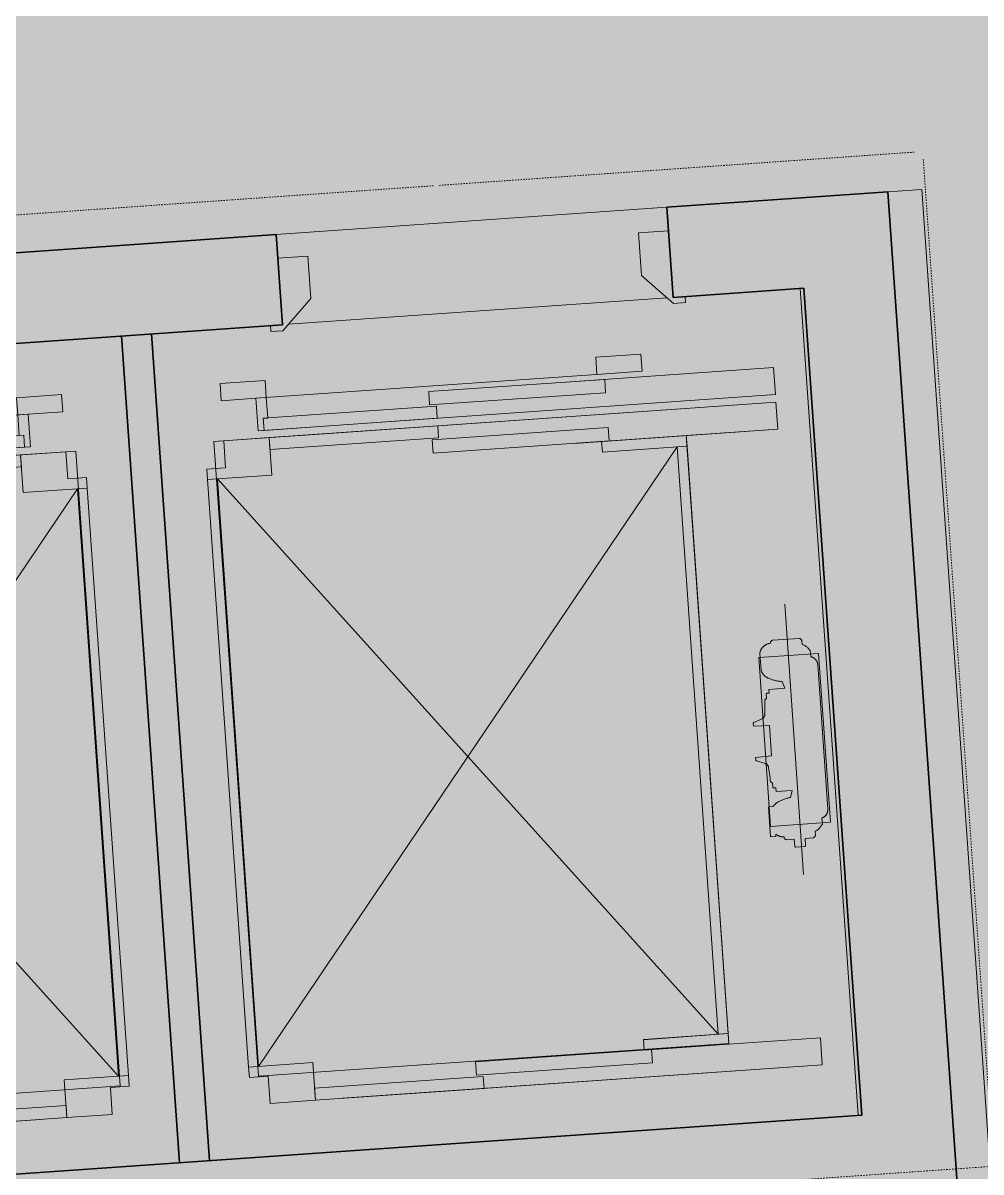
# Model space of a CAD drawing. Header units: millimetres. Extents: x 306 to 836129804, y -168137 to 818603917.
# Drawn here: x 834600940 to 834604119, y 818037832 to 818041644 of the extents above; entities that cross this region are included whole.
import ezdxf
from ezdxf.xclip import XClip

# ---------------------------------------------------------------- set-up
doc = ezdxf.new("R2010")
doc.units = ezdxf.units.MM
doc.header["$LTSCALE"] = 3
doc.header["$XCLIPFRAME"] = 0
for name, pattern in [('ACAD_ISO03W100', [30, 12, -18]), ('Dash 1_16_', [3.175, 1.5875, -1.5875]), ('Dash4', [3, 1.5, -1.5])]:
    doc.linetypes.add(name, pattern=pattern)
for name, color, linetype in [('_ANCILIARY', 40, 'Continuous'), ('_ANCILIARY HATCH', 1, 'Continuous'), ('_SUBLEASE', 241, 'Continuous'), ('UAJ-90.5LAND', 251, 'Continuous')]:
    doc.layers.add(name, color=color, linetype=linetype)
for name, color, linetype, lineweight in [('A-AREA', 251, 'Continuous', 5), ('A-DETL', 251, 'Continuous', 13), ('A-DETL-GENF', 251, 'Continuous', 13), ('A-DOOR', 251, 'Continuous', 5), ('A-FLOR', 251, 'Continuous', 13), ('Eva-New', 1, 'ACAD_ISO03W100', 18), ('Hatch (LTC&CB)', 252, 'Continuous', 35), ('UAJ-21EXWA', 251, 'Continuous', 35)]:
    doc.layers.add(name, color=color, linetype=linetype, lineweight=lineweight)
doc.layers.get('UAJ-90.5LAND').off()

# ---------------------------------------------------------------- blocks, each defined once
blk = doc.blocks.new('Lift Door - Lift Door-1300x2400mm-10530209-Plan_L000')
at = {"layer": 'A-DOOR', "lineweight": 18}
for p, q in [((-650.0000000000066, 170.0000000009712), (-690.0000000000097, 170.0000000009722)), ((-690.0000000000097, 170.0000000009722), (-690.0000000000098, 150.0000000009717)), ((-549.9786437626972, 69.97864376366162), (-650.0000000000066, 170.0000000009712)), ((649.9999999999914, 170.0000000009679), (549.9786437626811, 69.97864376365811)), ((689.9999999999944, 170.0000000009678), (649.9999999999914, 170.0000000009679)), ((689.9999999999944, 150.0000000009676), (689.9999999999944, 170.0000000009678)), ((-549.9786437626976, -71.42135623633799), (-549.9786437626972, 69.97864376366162)), ((549.9786437626811, 69.97864376365811), (549.9786437626807, -71.42135623634155)), ((-650.0000000000059, -71.4213562363377), (-549.9786437626976, -71.42135623633799)), ((549.9786437626807, -71.42135623634155), (649.9999999999892, -71.42135623634188))]:
    blk.add_line(p, q, dxfattribs=at)
blk = doc.blocks.new('L30-31 LIFT - L30-31 LIFT-12527112-Plan_L000')
at = {"layer": 'A-DETL-GENF'}
for p, q in [((0, 5.075939668586216e-14), (149.9999992780427, 5.075939668586216e-14)), ((0, -56.99999870541746), (0, 5.075939668586216e-14)), ((149.9999992780427, 5.075939668586216e-14), (149.9999992780427, -56.99999870541746)), ((1249.999999889787, 1.477486106606918e-05), (1399.999999176142, 1.477486106606918e-05)), ((1249.999999889787, -56.99998347025936), (1249.999999889787, 1.477486106606918e-05)), ((1399.999999176142, 1.477486106606918e-05), (1399.999999176142, -56.99998347025936)), ((115.0000013248123, -56.99999870541746), (0, -56.99999870541746)), ((114.9999999266502, -56.99998505636307), (114.9999999266502, -164.9999987087394)), ((1264.00000013477, -56.99998505636307), (114.9999999266502, -56.99998505636307)), ((149.9999992780427, -56.99999870541746), (115.0000013248123, -56.99999870541746)), ((115.0000013248123, -56.99999870541746), (149.9999992780427, -56.99999870541746)), ((115.0000013248123, -164.9999984338369), (115.0000013248123, -56.99999870541746)), ((149.9999992780427, -56.99999870541746), (149.9999992780427, -124.999998352062)), ((689.0000007579466, -74.99999178841604), (1274.500000218271, -74.99999178841604)), ((689.0000007579466, -80.99999172114889), (689.0000007579466, -74.99999178841604)), ((1835.999967280061, -74.99997801609193), (1161.000000234679, -74.99997801609193)), ((1399.999999176142, -56.99998347025936), (1249.999999889787, -56.99998347025936)), ((1274.500000218271, -74.99999178841604), (1274.500000218271, -119.399984748843)), ((1835.999967280061, -164.9999987087394), (1835.999967280061, -74.99997801609193)), ((689.0000007579466, -93.59999183710029), (689.0000007579466, -80.99999172114889)), ((689.0000007579466, -119.399984748843), (689.0000007579466, -93.59999183710029)), ((135.000001256376, -164.9999916131446), (135.000001256376, -124.9999984434771)), ((135.0000008338029, -124.9999984434771), (711.0000007703165, -124.9999984434771)), ((135.0000008338029, -124.999998352062), (135.0000008338029, -164.9999984338369)), ((149.9999992780427, -124.999998352062), (135.0000008338029, -124.999998352062)), ((1274.500000218271, -119.399984748843), (689.0000007579466, -119.399984748843)), ((711.0000007703165, -124.9999984434771), (711.0000007703165, -164.9999916131446)), ((1835.999968712736, -189.9999779510576), (-33.4999985113901, -189.9999779510576)), ((-33.49999851138997, -189.9999779510576), (-33.49999851138997, -2301.500030675714)), ((-0.9999986346620151, -189.9999982161229), (-0.9999986346620151, -280.0000000488844)), ((150.0000030614242, -189.9999982161229), (-0.9999986346620151, -189.9999982161229)), ((114.9999999266502, -164.9999987087394), (1835.999967280061, -164.9999987087394)), ((135.0000008338029, -164.9999984338369), (115.0000013248123, -164.9999984338369)), ((711.0000007703165, -164.9999916131446), (135.000001256376, -164.9999916131446)), ((150.0000030614242, -315.0000007798798), (150.0000030614242, -189.9999982161229)), ((150.0000020244752, -189.9999982078097), (711.0000014134426, -189.9999982078097)), ((150.0000020244752, -229.9999917067302), (150.0000020244752, -189.9999982078097)), ((239.0000014430461, -189.9999970954218), (1835.999967730137, -189.9999970954218)), ((711.0000014134426, -189.9999982078097), (711.0000014134426, -229.9999917067302)), ((1835.999968712736, -279.9999818966062), (1835.999968712736, -189.9999779510576)), ((1835.999967730137, -189.9999970954218), (1835.999967730137, -279.9999779017166)), ((711.0000014134426, -229.9999917067302), (150.0000020244752, -229.9999917067302)), ((689.0000025606382, -235.599991635272), (1274.50000213988, -235.599991635272)), ((689.0000025606382, -279.999984969083), (689.0000025606382, -235.599991635272)), ((1274.50000213988, -235.599991635272), (1274.50000213988, -279.999984969083)), ((-63.49999755752583, -280.0000000488844), (-63.49999755752583, -315.0000007798798)), ((-0.9999986346620151, -280.0000000488844), (-63.49999755752583, -280.0000000488844)), ((1274.50000213988, -279.999984969083), (689.0000025606382, -279.999984969083)), ((1835.999967730137, -279.9999779017166), (1161.000002531035, -279.9999779017166)), ((1531.50000297915, -279.9999818966062), (1250.000002610018, -279.9999818966062)), ((1250.000002610018, -279.999984969083), (1250.000002610018, -314.9999852474521)), ((1531.50000297915, -314.9999852474521), (1531.50000297915, -279.9999818966062)), ((1531.500025808683, -279.9999818966062), (1835.999968712736, -279.9999818966062)), ((1531.500025808683, -2301.500030675714), (1531.500025808683, -279.9999818966062)), ((-63.49999755752583, -315.0000007798798), (-30.99999721218774, -315.0000007798798)), ((-63.49999732675452, -315.0000007798798), (150.0000030614242, -315.0000007798798)), ((-63.49997464040804, -2269.000030481872), (-63.49997464040804, -315.0000007798797)), ((-30.99999721218774, -315.0000007798798), (-30.99999721218774, -2269.000030481872)), ((-30.99999682723792, -315.0000007798798), (1499.000025249919, -2269.000012163391)), ((-30.99997515513911, -2269.000030981814), (1499.000002872898, -314.9999823341651)), ((1250.000002610018, -314.9999852474521), (1531.50000297915, -314.9999852474521)), ((1499.000002872898, -314.9999823341649), (1531.500002970837, -314.9999823341649)), ((1499.000025448639, -2269.000012163391), (1499.000025448639, -314.9999852474521)), ((1531.500002970837, -314.9999823341649), (1531.500002970837, -2269.000012163391)), ((1818.250100640452, -1760.499949106974), (1818.250100640452, -860.4999489392793)), ((1858.052359757382, -977.2599642969799), (1770.477927316786, -977.2599642969799)), ((1866.425331005623, -997.8539375757999), (1866.425331005623, -986.8557513923065)), ((1724.85187475664, -1019.822670255836), (1724.85187475664, -1072.084377095166)), ((1892.191501337209, -1019.063433090164), (1890.325206922849, -1018.549909625548)), ((1892.191501337209, -1040.803433165108), (1892.191501337209, -1019.063433090164)), ((1720.295248641104, -1593.466157329994), (1720.295248641104, -1031.466159507733)), ((1720.295248641104, -1031.466159507733), (1919.295241637751, -1031.466159507733)), ((1919.295241637751, -1031.466159507733), (1919.295241637751, -1593.466157329994)), ((1913.865247754897, -1548.885962729958), (1913.865247754897, -1069.24635228351)), ((1746.295242921301, -1139.106158820632), (1746.295242921301, -1151.505845784127)), ((1799.538063318753, -1139.106158820632), (1746.295242921301, -1139.106158820632)), ((1792.567145814286, -1116.055259386094), (1799.538063318753, -1139.106158820632)), ((1729.795243659759, -1177.066159258607), (1729.795243659759, -1186.06615941036)), ((1736.295243226019, -1154.505845737912), (1736.295243226019, -1169.208042586244)), ((1746.295242921301, -1151.505845784127), (1739.295243255894, -1151.505845784127)), ((1729.795243659759, -1186.06615941036), (1727.248467812708, -1220.326397944109)), ((1689.260179858982, -1244.97367617155), (1686.295244178548, -1245.066160070503)), ((1686.295244178548, -1245.066160070503), (1686.295244178548, -1257.066160063201)), ((1686.295244178548, -1257.066160063201), (1739.79524445292, -1258.602424350653)), ((1717.204944557611, -1234.598578713671), (1689.260179858982, -1244.97367617155)), ((1739.79524445292, -1258.602424350653), (1739.79524445292, -1359.529894935746)), ((1739.79524445292, -1359.529894935746), (1686.295245744213, -1361.06615979148)), ((1686.295245744213, -1361.06615979148), (1686.295245744213, -1373.066159886471)), ((1686.295245744213, -1373.066159886471), (1689.260181373189, -1373.158644052754)), ((1689.260181373189, -1373.158644052754), (1717.204946384069, -1383.533740761099)), ((1727.248470021397, -1397.805921361266), (1729.79524637228, -1432.066159777558)), ((1729.79524637228, -1432.066159777556), (1729.79524637228, -1441.066159449492)), ((1736.29524676648, -1448.92427631305), (1736.29524676648, -1463.62647317308)), ((1739.295247031292, -1466.626473091813), (1746.295246891591, -1466.626473091813)), ((1746.295246891591, -1466.626473091813), (1746.295246891591, -1479.02615910623)), ((1746.295246891591, -1479.02615910623), (1799.538067214614, -1479.02615910623)), ((1799.538067214614, -1479.02615910623), (1792.567150380989, -1502.077058194199)), ((1717.865247464496, -1527.818914618666), (1717.865247464496, -1627.318914853951)), ((1732.552742328318, -1527.818914618666), (1717.865247464496, -1527.818914618666)), ((1919.295241637751, -1593.466157329994), (1720.295248641104, -1593.466157329994)), ((1890.325213674298, -1599.582405532896), (1892.191508019957, -1599.068882148765)), ((1892.191508019957, -1599.068882148765), (1892.191508019957, -1577.32888191552)), ((1717.865247464496, -1627.318914853951), (1735.365248567102, -1627.318914853951)), ((1735.365248567102, -1627.318914853951), (1735.365248567102, -1619.57223216237)), ((1866.425338672049, -1631.276566533738), (1866.425338672049, -1620.278377901741)), ((1770.373547426439, -1640.857500621986), (1795.575249115165, -1640.857500621986)), ((1795.575249115165, -1640.857500621986), (1795.575249115165, -1664.36806110412)), ((1798.575249224755, -1667.368061134162), (1828.315249136213, -1667.368061134162)), ((1831.31524917451, -1640.867824336991), (1858.08507777178, -1640.867824336991)), ((1831.31524917451, -1664.36806080875), (1831.31524917451, -1640.867824336991)), ((-63.49997440963464, -2304.000030261602), (-63.49997440963464, -2269.000030481872)), ((-63.49997464040804, -2269.000030981814), (150.0000252637806, -2269.000030981814)), ((-63.49997452024058, -2304.000030261602), (-63.49997452024058, -2269.000030481872)), ((-63.49997464040804, -2269.000030981814), (150.0000252637806, -2269.000030981814)), ((-30.99999721218774, -2269.000030481872), (-63.49997464040804, -2269.000030481872)), ((150.0000252554664, -2269.000030981814), (150.0000252554664, -2394.000028457391)), ((150.0000252637806, -2269.000030981814), (150.0000252637806, -2394.000028457391)), ((1531.500025808683, -2269.000012155077), (1250.000025482371, -2270.250015793757)), ((1250.00002574128, -2269.000015441074), (1531.50002530874, -2269.000015441074)), ((1250.00002574128, -2304.000012228241), (1250.00002574128, -2269.000015441074)), ((1250.000025482371, -2270.250015793757), (1250.000025482371, -2302.7500156639)), ((1531.500002970837, -2269.000012163391), (1499.000025249919, -2269.000012163391)), ((1531.500025808683, -2301.500012142411), (1531.500025808683, -2269.000012155077)), ((1531.50002530874, -2269.000015441074), (1531.50002530874, -2304.000012228241)), ((-0.9999732920486905, -2304.000030261602), (-63.49997452024058, -2304.000030261602)), ((-0.9999732920486905, -2304.000030150995), (-63.49997452024058, -2304.000030150995)), ((-33.49999851138997, -2301.500030675714), (1531.500025808683, -2301.500030675714)), ((-0.9999733003632827, -2394.000028457391), (-0.9999733003632827, -2304.000030150995)), ((-0.9999732920486905, -2394.000028457391), (-0.9999732920486905, -2304.000030150995)), ((689.0000257085276, -2304.000015173488), (689.0000257085276, -2348.400022273971)), ((1274.500026283413, -2304.000015173488), (689.0000257085276, -2304.000015173488)), ((1161.000025678926, -2304.000008343959), (1835.999991868939, -2304.000008343959)), ((1835.99999295383, -2304.000008343959), (1161.000025678926, -2304.000008343959)), ((1250.000025482371, -2302.7500156639), (1531.500025808683, -2301.500012142411)), ((1531.50002530874, -2304.000012228241), (1250.00002574128, -2304.000012228241)), ((1274.500026283413, -2348.400022273971), (1274.500026283413, -2304.000015173488)), ((1835.999991868939, -2304.000008343959), (1835.999991868939, -2394.000008065093)), ((1835.99999295383, -2394.000027582841), (1835.99999295383, -2304.000008343959)), ((150.0000264279611, -2354.000021712813), (150.0000264279611, -2394.000028567998)), ((711.0000267643677, -2354.000021712813), (150.0000264279611, -2354.000021712813)), ((689.0000257085276, -2348.400022273971), (1274.500026283413, -2348.400022273971)), ((711.0000267643677, -2394.000028567998), (711.0000267643677, -2354.000021712813)), ((150.0000252637806, -2394.000028457391), (-0.9999732920486905, -2394.000028457391)), ((150.0000252637806, -2394.000028330159), (-0.9999732920486905, -2394.000028330159)), ((1835.999991868939, -2394.000008065093), (150.000026850534, -2394.000008065093)), ((150.0000264279611, -2394.000028567998), (711.0000267643677, -2394.000028567998)), ((239.0000268962631, -2394.000027582841), (1835.99999295383, -2394.000027582841))]:
    blk.add_line(p, q, dxfattribs=at)
for centre, radius, start, end in [((1765.023588265185, -1032.593044085068), 45.82374758462021, 93.65177718425358, 120.9225975680351), ((1771.790043515701, -986.8557528083718), 9.68508162458209, 97.78626545497427, 180.0389574115394), ((1856.74025162438, -986.8557513923065), 9.685079128821144, 0, 82.21378068714395), ((1752.593877837043, -1020.263433923549), 27.74550427589705, 155.3135472241269, 179.0897638772277), ((1774.361036253775, -1037.53439441177), 55.13319046792215, 126.6175538218179, 148.436696916289), ((1845.628970092952, -1046.017614397454), 52.46168499191372, 31.57246245726306, 66.64602980933515), ((1884.365242015156, -1069.246352665183), 29.50000007904692, 7.412959685703857e-07, 74.61540310169707), ((1752.593878440768, -1071.643652876984), 27.74550425288136, 180.9101546480987, 204.6864546275613), ((1774.361036485889, -1054.372691761915), 55.13319056391758, 211.5633047689347, 240.6322373598353), ((1805.002341901814, -992.9057575883577), 123.7757403321259, 242.2251080609684, 264.2340212725834), ((1737.795243578043, -1177.066159258607), 7.999999918283477, 100.8069255532809, 180), ((1739.295243255894, -1154.505845737912), 3.0000000298744, 90, 180), ((1710.295243858643, -1219.066159745437), 17.00000008100218, 293.9822104597973, 355.7486688986739), ((1710.295246251276, -1399.066159799899), 16.99999991535351, 4.251331953808996, 66.01779138034713), ((1737.795246680019, -1441.066159449492), 8.000000023871735, 180, 259.1930777881857), ((1739.295247031292, -1463.626473252621), 2.999999839192016, 179.9999984808875, 269.9999999999996), ((1774.361042471272, -1563.759626229552), 55.13319065626636, 119.3677639150128, 139.3158359681539), ((1805.002349009224, -1625.226559647166), 123.7757402443548, 95.76597991359233, 117.7748931304643), ((1884.365247719534, -1548.885962729958), 29.50000003536273, 285.3845988924907, 0), ((1845.628976545078, -1572.114702077346), 52.46168455771826, 293.3539718399571, 328.4275389387446), ((1774.361042140577, -1580.59792241552), 55.13319088052557, 224.9842127622017, 233.3823743188574), ((1765.052214105478, -1585.541134341982), 45.83685848478072, 239.0454307641946, 266.3134225567175), ((1771.790050984136, -1631.276565220935), 9.68508159429109, 180.0389134468194, 261.5899683280651), ((1856.740259268368, -1631.276566533738), 9.685079403680371, 277.9815763576624, 0), ((1798.575249224755, -1664.36806110412), 3.000000030041065, 180, 269.9999999999996), ((1828.315249136213, -1664.36806080875), 3.000000038296548, 269.9999999999996, 0)]:
    blk.add_arc(centre, radius, start, end, dxfattribs=at)
blk = doc.blocks.new('L30-31 LIFT - L30-31 LIFT-2947187-Plan_L000')
at = {"layer": 'A-DETL-GENF'}
for p, q in [((-0.9999733003632827, 2394.000028457391), (-0.9999733003632827, 2304.000030150995)), ((150.0000252637806, 2394.000028457391), (-0.9999732920486905, 2394.000028457391)), ((-0.9999732920486905, 2394.000028457391), (-0.9999732920486905, 2304.000030150995)), ((150.0000252637806, 2394.000028330159), (-0.9999732920486905, 2394.000028330159)), ((150.0000264279611, 2394.000028567998), (711.0000267643677, 2394.000028567998)), ((150.0000264279611, 2354.000021712813), (150.0000264279611, 2394.000028567998)), ((150.0000252554664, 2269.000030981814), (150.0000252554664, 2394.000028457391)), ((150.0000252637806, 2269.000030981814), (150.0000252637806, 2394.000028457391)), ((1835.999991868939, 2394.000008065093), (150.000026850534, 2394.000008065093)), ((239.0000268962631, 2394.000027582841), (1835.99999295383, 2394.000027582841)), ((711.0000267643677, 2394.000028567998), (711.0000267643677, 2354.000021712813)), ((1835.99999295383, 2394.000027582841), (1835.99999295383, 2304.000008343959)), ((1835.999991868939, 2304.000008343959), (1835.999991868939, 2394.000008065093)), ((711.0000267643677, 2354.000021712813), (150.0000264279611, 2354.000021712813)), ((689.0000257085276, 2348.400022273971), (1274.500026283413, 2348.400022273971)), ((689.0000257085276, 2304.000015173488), (689.0000257085276, 2348.400022273971)), ((1274.500026283413, 2348.400022273971), (1274.500026283413, 2304.000015173488)), ((-63.49997440963464, 2304.000030261602), (-63.49997440963464, 2269.000030481872)), ((-0.9999732920486905, 2304.000030261602), (-63.49997452024058, 2304.000030261602)), ((-63.49997452024058, 2304.000030261602), (-63.49997452024058, 2269.000030481872)), ((-0.9999732920486905, 2304.000030150995), (-63.49997452024058, 2304.000030150995)), ((-33.49999851138997, 2301.500030675714), (1531.500025808683, 2301.500030675714)), ((-33.49999851138997, 189.9999779510576), (-33.49999851138997, 2301.500030675714)), ((1274.500026283413, 2304.000015173488), (689.0000257085276, 2304.000015173488)), ((1161.000025678926, 2304.000008343959), (1835.999991868939, 2304.000008343959)), ((1835.99999295383, 2304.000008343959), (1161.000025678926, 2304.000008343959)), ((1531.50002530874, 2304.000012228241), (1250.00002574128, 2304.000012228241)), ((1250.00002574128, 2304.000012228241), (1250.00002574128, 2269.000015441074)), ((1250.000025482371, 2270.250015793757), (1250.000025482371, 2302.7500156639)), ((1250.000025482371, 2302.7500156639), (1531.500025808683, 2301.500012142411)), ((1531.50002530874, 2269.000015441074), (1531.50002530874, 2304.000012228241)), ((1531.500025808683, 2301.500030675714), (1531.500025808683, 279.9999818966062)), ((1531.500025808683, 2301.500012142411), (1531.500025808683, 2269.000012155077)), ((-63.49997464040804, 2269.000030981814), (150.0000252637806, 2269.000030981814)), ((-63.49997464040804, 2269.000030981814), (150.0000252637806, 2269.000030981814)), ((-63.49997464040804, 2269.000030481872), (-63.49997464040804, 315.0000007798797)), ((-30.99999721218774, 2269.000030481872), (-63.49997464040804, 2269.000030481872)), ((-30.99999721218774, 315.0000007798798), (-30.99999721218774, 2269.000030481872)), ((-30.99999682723792, 315.0000007798798), (1499.000025249919, 2269.000012163391)), ((-30.99997515513911, 2269.000030981814), (1499.000002872898, 314.9999823341651)), ((1531.500025808683, 2269.000012155077), (1250.000025482371, 2270.250015793757)), ((1250.00002574128, 2269.000015441074), (1531.50002530874, 2269.000015441074)), ((1499.000025448639, 2269.000012163391), (1499.000025448639, 314.9999852474521)), ((1531.500002970837, 2269.000012163391), (1499.000025249919, 2269.000012163391)), ((1531.500002970837, 314.9999823341649), (1531.500002970837, 2269.000012163391)), ((1818.250100640452, 1760.499949106974), (1818.250100640452, 860.4999489392793)), ((1770.373547426439, 1640.857500621986), (1795.575249115165, 1640.857500621986)), ((1795.575249115165, 1640.857500621986), (1795.575249115165, 1664.36806110412)), ((1798.575249224755, 1667.368061134162), (1828.315249136213, 1667.368061134162)), ((1831.31524917451, 1664.36806080875), (1831.31524917451, 1640.867824336991)), ((1831.31524917451, 1640.867824336991), (1858.08507777178, 1640.867824336991)), ((1717.865247464496, 1627.318914853951), (1735.365248567102, 1627.318914853951)), ((1717.865247464496, 1527.818914618666), (1717.865247464496, 1627.318914853951)), ((1735.365248567102, 1627.318914853951), (1735.365248567102, 1619.57223216237)), ((1866.425338672049, 1631.276566533738), (1866.425338672049, 1620.278377901741)), ((1720.295248641104, 1593.466157329994), (1720.295248641104, 1031.466159507733)), ((1919.295241637751, 1593.466157329994), (1720.295248641104, 1593.466157329994)), ((1890.325213674298, 1599.582405532896), (1892.191508019957, 1599.068882148765)), ((1892.191508019957, 1599.068882148765), (1892.191508019957, 1577.32888191552)), ((1919.295241637751, 1031.466159507733), (1919.295241637751, 1593.466157329994)), ((1732.552742328318, 1527.818914618666), (1717.865247464496, 1527.818914618666)), ((1913.865247754897, 1548.885962729958), (1913.865247754897, 1069.24635228351)), ((1799.538067214614, 1479.02615910623), (1792.567150380989, 1502.077058194199)), ((1736.29524676648, 1448.92427631305), (1736.29524676648, 1463.62647317308)), ((1739.295247031292, 1466.626473091813), (1746.295246891591, 1466.626473091813)), ((1746.295246891591, 1479.02615910623), (1799.538067214614, 1479.02615910623)), ((1746.295246891591, 1466.626473091813), (1746.295246891591, 1479.02615910623)), ((1727.248470021397, 1397.805921361266), (1729.79524637228, 1432.066159777558)), ((1729.79524637228, 1432.066159777556), (1729.79524637228, 1441.066159449492)), ((1686.295245744213, 1373.066159886471), (1689.260181373189, 1373.158644052754)), ((1686.295245744213, 1361.06615979148), (1686.295245744213, 1373.066159886471)), ((1689.260181373189, 1373.158644052754), (1717.204946384069, 1383.533740761099)), ((1739.79524445292, 1359.529894935746), (1686.295245744213, 1361.06615979148)), ((1739.79524445292, 1258.602424350653), (1739.79524445292, 1359.529894935746)), ((1686.295244178548, 1257.066160063201), (1739.79524445292, 1258.602424350653)), ((1686.295244178548, 1245.066160070503), (1686.295244178548, 1257.066160063201)), ((1689.260179858982, 1244.97367617155), (1686.295244178548, 1245.066160070503)), ((1717.204944557611, 1234.598578713671), (1689.260179858982, 1244.97367617155)), ((1729.795243659759, 1186.06615941036), (1727.248467812708, 1220.326397944109)), ((1729.795243659759, 1177.066159258607), (1729.795243659759, 1186.06615941036)), ((1736.295243226019, 1154.505845737912), (1736.295243226019, 1169.208042586244)), ((1746.295242921301, 1151.505845784127), (1739.295243255894, 1151.505845784127)), ((1746.295242921301, 1139.106158820632), (1746.295242921301, 1151.505845784127)), ((1799.538063318753, 1139.106158820632), (1746.295242921301, 1139.106158820632)), ((1792.567145814286, 1116.055259386094), (1799.538063318753, 1139.106158820632)), ((1724.85187475664, 1019.822670255836), (1724.85187475664, 1072.084377095166)), ((1720.295248641104, 1031.466159507733), (1919.295241637751, 1031.466159507733)), ((1892.191501337209, 1040.803433165108), (1892.191501337209, 1019.063433090164)), ((1866.425331005623, 997.8539375757999), (1866.425331005623, 986.8557513923065)), ((1892.191501337209, 1019.063433090164), (1890.325206922849, 1018.549909625548)), ((1858.052359757382, 977.2599642969799), (1770.477927316786, 977.2599642969799)), ((-63.49999755752583, 315.0000007798798), (-30.99999721218774, 315.0000007798798)), ((-63.49999755752583, 280.0000000488844), (-63.49999755752583, 315.0000007798798)), ((-63.49999732675452, 315.0000007798798), (150.0000030614242, 315.0000007798798)), ((150.0000030614242, 315.0000007798798), (150.0000030614242, 189.9999982161229)), ((1250.000002610018, 314.9999852474521), (1531.50000297915, 314.9999852474521)), ((1250.000002610018, 279.999984969083), (1250.000002610018, 314.9999852474521)), ((1499.000002872898, 314.9999823341649), (1531.500002970837, 314.9999823341649)), ((1531.50000297915, 314.9999852474521), (1531.50000297915, 279.9999818966062)), ((-0.9999986346620151, 280.0000000488844), (-63.49999755752583, 280.0000000488844)), ((-0.9999986346620151, 189.9999982161229), (-0.9999986346620151, 280.0000000488844)), ((689.0000025606382, 279.999984969083), (689.0000025606382, 235.599991635272)), ((1274.50000213988, 279.999984969083), (689.0000025606382, 279.999984969083)), ((1835.999967730137, 279.9999779017166), (1161.000002531035, 279.9999779017166)), ((1531.50000297915, 279.9999818966062), (1250.000002610018, 279.9999818966062)), ((1274.50000213988, 235.599991635272), (1274.50000213988, 279.999984969083)), ((1531.500025808683, 279.9999818966062), (1835.999968712736, 279.9999818966062)), ((1835.999967730137, 189.9999970954218), (1835.999967730137, 279.9999779017166)), ((1835.999968712736, 279.9999818966062), (1835.999968712736, 189.9999779510576)), ((150.0000020244752, 229.9999917067302), (150.0000020244752, 189.9999982078097)), ((711.0000014134426, 229.9999917067302), (150.0000020244752, 229.9999917067302)), ((689.0000025606382, 235.599991635272), (1274.50000213988, 235.599991635272)), ((711.0000014134426, 189.9999982078097), (711.0000014134426, 229.9999917067302)), ((1835.999968712736, 189.9999779510576), (-33.4999985113901, 189.9999779510576)), ((150.0000030614242, 189.9999982161229), (-0.9999986346620151, 189.9999982161229)), ((114.9999999266502, 164.9999987087394), (1835.999967280061, 164.9999987087394)), ((114.9999999266502, 56.99998505636307), (114.9999999266502, 164.9999987087394)), ((115.0000013248123, 164.9999984338369), (115.0000013248123, 56.99999870541746)), ((135.0000008338029, 164.9999984338369), (115.0000013248123, 164.9999984338369)), ((135.0000008338029, 124.999998352062), (135.0000008338029, 164.9999984338369)), ((135.000001256376, 164.9999916131446), (135.000001256376, 124.9999984434771)), ((711.0000007703165, 164.9999916131446), (135.000001256376, 164.9999916131446)), ((150.0000020244752, 189.9999982078097), (711.0000014134426, 189.9999982078097)), ((239.0000014430461, 189.9999970954218), (1835.999967730137, 189.9999970954218)), ((711.0000007703165, 124.9999984434771), (711.0000007703165, 164.9999916131446)), ((1835.999967280061, 164.9999987087394), (1835.999967280061, 74.99997801609193)), ((135.0000008338029, 124.9999984434771), (711.0000007703165, 124.9999984434771)), ((149.9999992780427, 124.999998352062), (135.0000008338029, 124.999998352062)), ((149.9999992780427, 56.99999870541746), (149.9999992780427, 124.999998352062)), ((689.0000007579466, 119.399984748843), (689.0000007579466, 93.59999183710029)), ((1274.500000218271, 119.399984748843), (689.0000007579466, 119.399984748843)), ((1274.500000218271, 74.99999178841604), (1274.500000218271, 119.399984748843)), ((689.0000007579466, 93.59999183710029), (689.0000007579466, 80.99999172114889)), ((689.0000007579466, 80.99999172114889), (689.0000007579466, 74.99999178841604)), ((0, 56.99999870541746), (0, -5.075939668586216e-14)), ((115.0000013248123, 56.99999870541746), (0, 56.99999870541746)), ((149.9999992780427, 56.99999870541746), (115.0000013248123, 56.99999870541746)), ((115.0000013248123, 56.99999870541746), (149.9999992780427, 56.99999870541746)), ((1264.00000013477, 56.99998505636307), (114.9999999266502, 56.99998505636307)), ((149.9999992780427, -5.075939668586216e-14), (149.9999992780427, 56.99999870541746)), ((689.0000007579466, 74.99999178841604), (1274.500000218271, 74.99999178841604)), ((1835.999967280061, 74.99997801609193), (1161.000000234679, 74.99997801609193)), ((1249.999999889787, 56.99998347025936), (1249.999999889787, -1.477486106606918e-05)), ((1399.999999176142, 56.99998347025936), (1249.999999889787, 56.99998347025936)), ((1399.999999176142, -1.477486106606918e-05), (1399.999999176142, 56.99998347025936)), ((0, -5.075939668586216e-14), (149.9999992780427, -5.075939668586216e-14)), ((1249.999999889787, -1.477486106606918e-05), (1399.999999176142, -1.477486106606918e-05))]:
    blk.add_line(p, q, dxfattribs=at)
for centre, radius, start, end in [((1771.790050984136, 1631.276565220935), 9.68508159429109, 98.41003167193453, 179.9610865531803), ((1798.575249224755, 1664.36806110412), 3.000000030041065, 90, 180), ((1828.315249136213, 1664.36806080875), 3.000000038296548, 0, 90), ((1856.740259268368, 1631.276566533738), 9.685079403680371, 0, 82.0184236423372), ((1774.361042140577, 1580.59792241552), 55.13319088052557, 126.6176256811423, 135.015787237798), ((1765.052214105478, 1585.541134341982), 45.83685848478072, 93.68657744328215, 120.9545692358051), ((1845.628976545078, 1572.114702077346), 52.46168455771826, 31.57246106125502, 66.64602816004256), ((1884.365247719534, 1548.885962729958), 29.50000003536273, 0, 74.61540110750896), ((1774.361042471272, 1563.759626229552), 55.13319065626636, 220.6841640318458, 240.6322360849869), ((1805.002349009224, 1625.226559647166), 123.7757402443548, 242.2251068695353, 264.2340200864073), ((1737.795246680019, 1441.066159449492), 8.000000023871735, 100.806922211814, 180), ((1739.295247031292, 1463.626473252621), 2.999999839192016, 90, 180.0000015191121), ((1710.295246251276, 1399.066159799899), 16.99999991535351, 293.9822086196525, 355.7486680461906), ((1710.295243858643, 1219.066159745437), 17.00000008100218, 4.251331101325815, 66.01778954020236), ((1737.795243578043, 1177.066159258607), 7.999999918283477, 180, 259.1930744467188), ((1739.295243255894, 1154.505845737912), 3.0000000298744, 180, 269.9999999999996), ((1805.002341901814, 992.9057575883577), 123.7757403321259, 95.7659787274162, 117.7748919390312), ((1752.593878440768, 1071.643652876984), 27.74550425288136, 155.3135453724383, 179.0898453519009), ((1774.361036485889, 1054.372691761915), 55.13319056391758, 119.3677626401643, 148.436695231065), ((1884.365242015156, 1069.246352665183), 29.50000007904692, 285.3845968983026, 359.9999992587037), ((1752.593877837043, 1020.263433923549), 27.74550427589705, 180.910236122772, 204.6864527758727), ((1774.361036253775, 1037.53439441177), 55.13319046792215, 211.5633030837107, 233.3824461781817), ((1765.023588265185, 1032.593044085068), 45.82374758462021, 239.0774024319646, 266.3482228157461), ((1845.628970092952, 1046.017614397454), 52.46168499191372, 293.3539701906645, 328.4275375427366), ((1771.790043515701, 986.8557528083718), 9.68508162458209, 179.9610425884602, 262.2137345450254), ((1856.74025162438, 986.8557513923065), 9.685079128821144, 277.7862193128557, 0)]:
    blk.add_arc(centre, radius, start, end, dxfattribs=at)
blk = doc.blocks.new('p32 uns')
at = {"layer": 'A-AREA', "linetype": 'Dash4'}
for p, q in [((478701.5230278969, -269958.5227742195), (480281.1366047859, -269848.0654326677)), ((480307.8196179867, -269871.2606220245), (480619.4527374506, -274327.8218581676)), ((476513.2424114943, -270111.5422613621), (478682.589646101, -269959.8467252254))]:
    blk.add_line(p, q, dxfattribs=at)
at = {"layer": 'A-DETL', "linetype": 'Dash 1_16_'}
blk.add_line((478730.9250537157, -273339.7081903219), (483651.5303864479, -272995.6259465218), dxfattribs=at)
at = {"layer": 'A-FLOR', "lineweight": 5}
for p, q in [((480302.7253665924, -269971.8610366583), (480190.0997589827, -269979.7365863323)), ((480606.4520879984, -274315.3555134535), (480302.7253665924, -269971.8610366583)), ((478160.0569167137, -270121.6910103559), (479456.8901821375, -270031.0075944662)), ((479899.6875872612, -270300.776753068), (480091.5178900957, -273044.0778912306)), ((478200.9351398945, -270419.5650960207), (479457.8658431768, -270331.6719390154))]:
    blk.add_line(p, q, dxfattribs=at)
at = {"layer": 'UAJ-21EXWA'}
for p, q in [((479456.8901821375, -270031.0075944662), (480190.0997589827, -269979.7365863323)), ((480190.0997589827, -269979.7365863323), (480416.808298707, -273221.8197495937)), ((479477.8171242476, -270330.2768095732), (479456.8901821375, -270031.0075944662)), ((477192.419788003, -270189.3547898531), (478160.0569167137, -270121.6910103559)), ((478180.9838588238, -270420.9602254629), (478160.0569167137, -270121.6910103559)), ((479911.757486105, -270299.9327435493), (479477.8171242476, -270330.2768095732)), ((480103.5877888203, -273043.233881712), (479911.757486105, -270299.9327435493)), ((478180.9838588238, -270420.9602254629), (477213.346730113, -270488.6240049601)), ((477839.117394805, -273201.5810770988), (477647.2870919704, -270458.2799389362)), ((477747.0434969664, -270451.3042914867), (477938.8737998009, -273194.6054297686)), ((475674.4034056664, -273352.9526251554), (480103.5877888203, -273043.233881712)), ((480416.808298707, -273221.8197495937), (480424.8302931786, -273336.5396153927))]:
    blk.add_line(p, q, dxfattribs=at)
at = {"layer": 'A-DETL-GENF'}
for name, p, rotation in [('L30-31 LIFT - L30-31 LIFT-12527112-Plan_L000', (477974.0107513666, -270616.2577233315), 4.000000000000001), ('L30-31 LIFT - L30-31 LIFT-2947187-Plan_L000', (477448.2945475578, -270653.0193815231), 183.9999999999999)]:
    blk.add_blockref(name, p, dxfattribs=dict(at, rotation=rotation))
at = {"layer": 'A-DOOR', "rotation": 183.9999999999999}
blk.add_blockref('Lift Door - Lift Door-1300x2400mm-10530209-Plan_L000', (478818.9370205402, -270225.9839099646), dxfattribs=at)
blk = doc.blocks.new('GBP-P32-L00')
at = {"layer": 'UAJ-90.5LAND'}
blk.add_blockref('p32 uns', (834123619.6366563, 818311064.1160116), dxfattribs=at)

msp = doc.modelspace()

# ---------------------------------------------------------------- hatches: boundary and pattern name
at = {"layer": '_ANCILIARY'}
h = msp.add_hatch(color=256, dxfattribs=at)
h.dxf.hatch_style = 1
edge = h.paths.add_edge_path(flags=16)
edge.add_line((834589698.2311926, 818000195.5443645), (834585687.4764702, 818056299.0110068))
edge.add_line((834585687.4764702, 818056299.0110068), (834612518.7989925, 818058232.7219915))
edge.add_arc((834612484.7357092, 818056534.6453927), 1698.418217914475, 9.502723926168073, 88.8508052879634, ccw=False)
edge.add_line((834614159.8478141, 818056815.0448909), (834618401.0798162, 817996164.9822797))
edge.add_line((834618401.0798162, 817996164.9822797), (834594768.6555227, 817994584.3835236))
edge.add_line((834594768.6555227, 817994584.3835236), (834594327.6929266, 817995204.8349223))
edge.add_line((834594327.6929266, 817995204.8349223), (834589698.2311926, 818000195.5443645))
edge = h.paths.add_edge_path()
edge.add_line((834619909.6823385, 817993768.7649117), (834615191.6236249, 818061235.0189149))
edge.add_arc((834615186.6358066, 818061234.6701063), 4.999999946729716, 4.000301895800094, 94.01408611669542)
edge.add_line((834615186.285798, 818061239.6578406), (834582994.9307241, 818058981.1489481))
edge.add_line((834582994.9307241, 818058981.1489481), (834582980.2353642, 818058973.700369))
edge.add_line((834582980.2353642, 818058973.700369), (834587435.9467293, 817995536.5482974))
edge.add_line((834587435.9467293, 817995536.5482974), (834589273.49395, 817995667.4350014))
edge.add_line((834589273.49395, 817995667.4350014), (834590438.9627452, 817991708.7167664))
edge.add_line((834590438.9627452, 817991708.7167664), (834619905.0431669, 817993763.4282737))
edge.add_arc((834619904.6945201, 817993768.4161034), 4.999999953192322, 273.9984422827354, 364.0002978076708)
at = {"layer": '_ANCILIARY HATCH'}
h = msp.add_hatch(dxfattribs=at)
h.set_pattern_fill('CORK', color=256, scale=250, angle=3.998908350218276)
h.set_pattern_definition([(3.998908350218276, (0, 0), (-55.35411463791137, 791.8175196929233), []), (138.9989083502183, (423.5858171654173, -368.2317025275059), (-1472.92744632587, -1694.344000516116), [1122.5325, -1122.5325]), (138.9989083502183, (621.5401970886481, -354.3931738680281), (-1472.92744632587, -1694.344000516116), [1122.5325, -1122.5325]), (138.9989083502183, (819.494577011879, -340.5546452085503), (-1472.92744632587, -1694.344000516116), [1122.5325, -1122.5325])])
edge = h.paths.add_edge_path(flags=16)
edge.add_line((834589618.1268094, 818000118.7715201), (834585687.4764702, 818056299.0110068))
edge.add_line((834585687.4764702, 818056299.0110068), (834612518.7989925, 818058232.7219915))
edge.add_arc((834612494.2285203, 818056545.6339079), 1687.266994288412, 9.187916495490526, 89.16561271843813, ccw=False)
edge.add_line((834614159.8478141, 818056815.0448909), (834618401.0798162, 817996164.9822797))
edge.add_line((834618401.0798162, 817996164.9822797), (834594688.5511395, 817994507.6106793))
edge.add_line((834594688.5511395, 817994507.6106793), (834589618.1268094, 818000118.7715201))
edge = h.paths.add_edge_path()
edge.add_line((834619909.6823385, 817993768.7649117), (834615191.6236249, 818061235.0189149))
edge.add_arc((834615186.6358066, 818061234.6701063), 4.999999946729716, 4.000301895800094, 94.01408611669542)
edge.add_line((834615186.285798, 818061239.6578406), (834582996.3395478, 818058974.7334945))
edge.add_line((834582996.3395478, 818058974.7334945), (834587435.9467293, 817995536.5482974))
edge.add_line((834587435.9467293, 817995536.5482974), (834589273.49395, 817995667.4350014))
edge.add_line((834589273.49395, 817995667.4350014), (834590438.9627452, 817991708.7167664))
edge.add_line((834590438.9627452, 817991708.7167664), (834619905.0431669, 817993763.4282737))
edge.add_arc((834619904.6945201, 817993768.4161034), 4.999999953192322, 273.9984422827354, 364.0002978076708)
at = {"layer": '_SUBLEASE'}
h = msp.add_hatch(color=256, dxfattribs=at)
h.dxf.hatch_style = 1
h.paths.add_polyline_path([(834589693.255012, 818043565.8906276), (834597284.0053263, 818044096.6875974), (834597429.0987921, 818042021.754373), (834598985.2987102, 818042130.574472), (834598840.2052448, 818044205.5076965), (834610877.2425008, 818045047.2193372), (834612740.4379145, 818018402.2835546), (834612538.431196, 818018388.1578686), (834613248.1764362, 818008553.7109756), (834612849.1508187, 818008525.8083863), (834613468.582139, 817999667.5277658), (834612902.884826, 817998947.3282324), (834605436.7164863, 817998425.242883), (834591456.5503381, 818002394.8372881), (834590958.2342087, 818002359.9916297), (834588285.2707334, 818040610.4753664), (834588682.5340629, 818040638.2547245), (834588532.5576444, 818042783.0174327)], flags=16)
edge = h.paths.add_edge_path()
edge.add_line((834612518.7989925, 818058232.7219915), (834585687.4764702, 818056299.0110068))
edge.add_line((834585687.4764702, 818056299.0110068), (834585852.1374886, 818053900.0703667))
edge.add_line((834585852.1374886, 818053900.0703667), (834587596.3541589, 818054022.0954322))
edge.add_line((834587596.3541589, 818054022.0954322), (834587784.2116382, 818051304.0034543))
edge.add_line((834587784.2116382, 818051304.0034543), (834588882.182013, 818050416.9104503))
edge.add_line((834588882.182013, 818050416.9104503), (834591283.6295674, 818050586.5250793))
edge.add_line((834591283.6295674, 818050586.5250793), (834591385.947621, 818049130.1147605))
edge.add_line((834591385.947621, 818049130.1147605), (834586217.4788146, 818048767.0112727))
edge.add_line((834586217.4788146, 818048767.0112727), (834589617.9183701, 818000118.9890046))
edge.add_line((834589617.9183701, 818000118.9890046), (834594327.6929266, 817995204.8349223))
edge.add_arc((834593644.1141815, 817994409.5863439), 1048.665915476767, 4.359033634245577, 49.31834761910159, ccw=False)
edge.add_line((834594689.7466749, 817994489.2913691), (834617241.2870332, 817996068.5256392))
edge.add_line((834617241.2870332, 817996068.5256392), (834612865.2039542, 818058186.5743445))
edge.add_arc((834612384.1417316, 818055898.7146978), 2337.888497108082, 78.12554973430233, 86.69806107315839)
at = {"layer": 'Eva-New', "linetype": 'Continuous', "ltscale": 0.01}
h = msp.add_hatch(dxfattribs=at)
h.set_pattern_fill('ANSI31', color=8, scale=350, angle=4)
h.set_pattern_definition([(49, (0, 0), (-838.6710210225554, 729.0455959657013), [])])
edge = h.paths.add_edge_path()
edge.add_arc((834611513.5385946, 818068145.3264505), 14099.99999968531, 55.19002574308559, 154.5596091027724)
edge.add_line((834598780.7776825, 818074202.2893481), (834595240.3911003, 818066761.4558462))
edge.add_arc((834589822.417787, 818069339.3552195), 6000.000000233124, 273.9989064334658, 334.5546563119141, ccw=False)
edge.add_line((834590240.8423903, 818063353.9629304), (834585554.5350056, 818063026.3542768))
edge.add_arc((834584989.6617913, 818071106.6338656), 8099.999998867221, 264.220048196886, 273.9989064322582, ccw=False)
edge.add_line((834584173.925572, 818063047.8142), (834580415.7397891, 818063428.2282544))
edge.add_arc((834579106.5335116, 818050494.3201492), 12999.99999816069, 84.2200481985661, 93.99077919798958)
edge.add_line((834578201.7864021, 818063462.7985727), (834574221.9197499, 818063185.1428037))
edge.add_arc((834573731.4752913, 818070170.6889209), 7002.741628984699, 184.518270925359, 274.0160585979712, ccw=False)
edge.add_arc((834553791.0620614, 818068592.8452796), 13000.0000005708, 4.527501078735133, 25.16518805878682)
edge.add_line((834565557.174624, 818074120.828201), (834563375.7160238, 818078763.9842684))
edge.add_arc((834569692.9588658, 818081779.3520507), 6999.999999030279, 186.261998653722, 205.5162346975632, ccw=False)
edge.add_line((834562734.724241, 818081015.8267443), (834561851.4163579, 818093822.5155479))
edge.add_arc((834568795.7761757, 818094576.8707228), 6985.211880096444, 103.79340942041148, 186.1996435070692, ccw=False)
edge.add_line((834567130.3497419, 818101360.6410463), (834607738.9713905, 818104323.6446342))
edge.add_arc((834606780.3295362, 818117304.0183489), 13015.72495013958, 274.223807264846, 392.8596289379157)
edge.add_arc((834623587.3262396, 818128173.8785237), 6999.999999836902, 183.9989136523716, 212.9539425140163, ccw=False)
edge.add_line((834616604.3686309, 818127685.7156067), (834614554.4666462, 818157541.1841724))
edge.add_line((834614554.4666462, 818157541.1841724), (834608569.0701823, 818157122.7809477))
edge.add_line((834608569.0701823, 818157122.7809477), (834610618.9763948, 818127267.2902491))
edge.add_arc((834623587.3262378, 818128173.8785231), 12999.99999806346, 183.9989136508734, 212.8579348742854)
edge.add_arc((834606785.1724918, 818117301.6086594), 7012.974383020965, -85.87050168941721, 32.994913872568816, ccw=False)
edge.add_line((834607290.1835088, 818110306.8410742), (834542916.4285616, 818105772.5570611))
edge.add_line((834542916.4285616, 818105772.5570611), (834543332.168679, 818099784.931535))
edge.add_line((834543332.168679, 818099784.931535), (834548339.9487058, 818100139.6961751))
edge.add_arc((834548849.6206386, 818093135.5706489), 7022.644791367745, 1.917894415990986, 94.16192873604791, ccw=False)
edge.add_line((834555868.3314306, 818093370.5997602), (834556822.6031799, 818079614.5109141))
edge.add_arc((834565030.3921052, 818080333.9384184), 8239.258156901009, 185.0092761133849, 211.2767633085009)
edge.add_line((834557988.549832, 818076056.3418531), (834560014.6381451, 818071842.7746612))
edge.add_arc((834553704.8687762, 818068780.019501), 7013.81912084653, -83.41200971856142, 25.89188562423311, ccw=False)
edge.add_line((834554509.5567249, 818061812.5137804), (834511331.2743995, 818058806.1397856))
edge.add_arc((834510845.0625758, 818065789.233517), 6999.999999933733, 141.8798806352492, 273.9829049167347, ccw=False)
edge.add_arc((834495100.3448526, 818078140.8887452), 13011.48484009153, 321.889271565979, 363.9966433354928)
edge.add_line((834508080.187521, 818079047.7636253), (834507303.147802, 818090245.0026575))
edge.add_arc((834514286.1054543, 818090733.1649512), 6999.999999943095, 94.21783473311712, 183.9989085377374, ccw=False)
edge.add_line((834513771.2650272, 818097714.206373), (834514324.2611847, 818097754.9889383))
edge.add_line((834514324.2611847, 818097754.9889383), (834515094.2032907, 818097812.2750338))
edge.add_arc((834515888.7804214, 818090839.1162039), 7018.283043878132, 4.391191596629085, 96.50069787772958, ccw=False)
edge.add_line((834522886.4615402, 818091376.4762715), (834523318.1003574, 818085091.4654405))
edge.add_line((834523318.1003574, 818085091.4654405), (834529307.3396509, 818085510.1591995))
edge.add_line((834529307.3396509, 818085510.1591995), (834528870.5492542, 818091758.2633296))
edge.add_arc((834535853.5069062, 818092246.4256233), 6999.999999586337, 93.99890853307471, 183.9989085379415, ccw=False)
edge.add_line((834535365.3446131, 818099229.3832753), (834540639.8020831, 818099596.5330453))
edge.add_line((834540639.8020831, 818099596.5330453), (834540220.7704337, 818105616.323317))
edge.add_line((834540220.7704337, 818105616.323317), (834513376.0995728, 818103738.6078113))
edge.add_arc((834514284.2614373, 818090770.3680685), 13000.00000003277, 94.00586599802176, 183.991117880833)
edge.add_line((834501315.7883602, 818089865.5443004), (834502093.999344, 818078618.6765761))
edge.add_arc((834495110.6965383, 818078135.4768907), 7000.000000828009, -66.13857842422561, 3.9581909098961887, ccw=False)
edge.add_arc((834495110.6965395, 818078135.4768903), 6999.999999981786, 273.99870041279297, 293.8614215680351, ccw=False)
edge.add_line((834495598.8334678, 818071152.5174648), (834484038.0252761, 818070344.3705096))
edge.add_arc((834484944.5652856, 818057376.0172908), 12999.99999985473, 3.998699986240524, 93.99870041178127, ccw=False)
edge.add_line((834497912.918511, 818058282.557204), (834498850.7850932, 818044866.0656179))
edge.add_arc((834505832.5325971, 818045382.0451274), 7000.788031506466, 153.5175844556254, 184.2267069343446, ccw=False)
edge.add_arc((834505831.7802428, 818045382.3021698), 7000.000000506094, 93.9907792036035, 153.5167215738451, ccw=False)
edge.add_line((834505344.6087215, 818052365.3290147), (834578107.7560652, 818057441.656797))
edge.add_arc((834579012.5031768, 818044473.1783768), 12999.99999509848, 84.22004763743712, 93.99077920788699, ccw=False)
edge.add_line((834580321.7095807, 818057407.0864662), (834583663.296837, 818057068.8416442))
edge.add_arc((834584972.5032473, 818070002.7497832), 13000.00004509936, 264.2200476312211, 273.9989064308502)
edge.add_line((834585879.0898904, 818057034.399779), (834609493.5669917, 818058685.2319609))
edge.add_arc((834609981.7373167, 818051702.1557314), 7000.118848462731, -19.364931974248975, 93.99890643048622, ccw=False)
edge.add_arc((834628850.3650681, 818045070.4409646), 13000.00000042529, 160.6350680240969, 183.9989064535735)
edge.add_line((834615882.0151088, 818044163.8543195), (834619634.348526, 817990488.2644923))
edge.add_arc((834610656.2600935, 817989860.627584), 8999.999999519287, -86.01194112060227, 3.998906454734822, ccw=False)
edge.add_line((834611282.1972058, 817980882.4204844), (834602812.2813497, 817980291.9201078))
edge.add_line((834602812.2813497, 817980291.9201078), (834603230.7061716, 817974306.527834))
edge.add_line((834603230.7061716, 817974306.527834), (834611717.6719617, 817974898.2168859))
edge.add_arc((834612343.6090722, 817965920.0097858), 8999.999999977357, 3.8734655887747067, 93.98805886777768, ccw=False)
edge.add_line((834621323.0501077, 817966527.9889727), (834621688.4984579, 817961112.7419763))
edge.add_line((834621688.4984579, 817961112.7419763), (834627673.3989117, 817961529.9934386))
edge.add_line((834627673.3989117, 817961529.9934386), (834621867.801321, 818044576.6440177))
edge.add_arc((834628850.6858916, 818045064.8011855), 6999.926738671702, 160.627157224399, 183.9989083996896, ccw=False)
edge.add_arc((834609980.9204334, 818051699.8431354), 13002.36888268257, 340.6271572335476, 454.0111039654658)
edge.add_line((834609071.4073162, 818064670.3628802), (834607456.5171404, 818064557.3573512))
edge.add_arc((834607170.3486158, 818068550.9500543), 4003.832551789663, 155.6211224779758, 274.0986331619272, ccw=False)
edge.add_line((834603523.5142193, 818070203.6066998), (834604195.8682836, 818071618.3222857))
edge.add_arc((834611513.5386757, 818068145.3264558), 8100.000000027051, 54.14039305783359, 154.6107958035704, ccw=False)
edge.add_arc((834623873.9558088, 818085245.9413723), 13000.02232763516, 234.1403928659832, 234.163197705768)
edge.add_line((834616262.7220054, 818074706.9802988), (834619562.6153525, 818079722.129262))
at = {"layer": 'Hatch (LTC&CB)', "transparency": 33554687}
h = msp.add_hatch(color=256, dxfattribs=at)
h.dxf.hatch_style = 1
h.paths.add_polyline_path([(834610877.2424995, 818045047.2193385), (834598840.2052435, 818044205.5076978), (834599505.3332207, 818034693.7344787), (834602462.830803, 818034900.3600805), (834602660.4897971, 818032073.704771), (834601164.6889832, 818031244.5688407), (834601336.8892796, 818028781.9141434), (834604653.7897465, 818029013.8544184), (834604965.6372421, 818024554.186179), (834607537.409123, 818024733.4903021), (834607520.2330012, 818024979.1533873), (834608085.9854139, 818025018.7146498), (834608056.3573203, 818025442.4145215), (834608955.752479, 818025505.397745), (834609044.691983, 818024233.5035795), (834609712.0408952, 818024280.3519382), (834609590.901803, 818025881.7613238), (834612195.528243, 818026063.894547)])

# ---------------------------------------------------------------- block references
at = {"layer": 'Hatch (LTC&CB)'}
ref = msp.add_blockref('GBP-P32-L00', (0.003082275390625, -0.04408204555511475), dxfattribs=at)
XClip(ref).set_block_clipping_path([(834584093.892806, 818043064.0358013), (834582840.9002086, 818057304.8300507), (834606839.8282676, 818059135.0800325), (834616411.1617992, 818059804.18965), (834621698.814561, 817983619.2012264), (834592783.8532866, 817981454.8174279), (834593965.1606803, 817975736.7136446), (834590918.9048864, 817979266.0163008), (834589318.0556709, 817987259.1379421), (834588974.9617476, 817989748.3735298), (834587823.4821799, 817989701.579548), (834587362.0723312, 818001496.6813973), (834585850.4212221, 818017925.3879008)])

doc.saveas('drawing.dxf')
